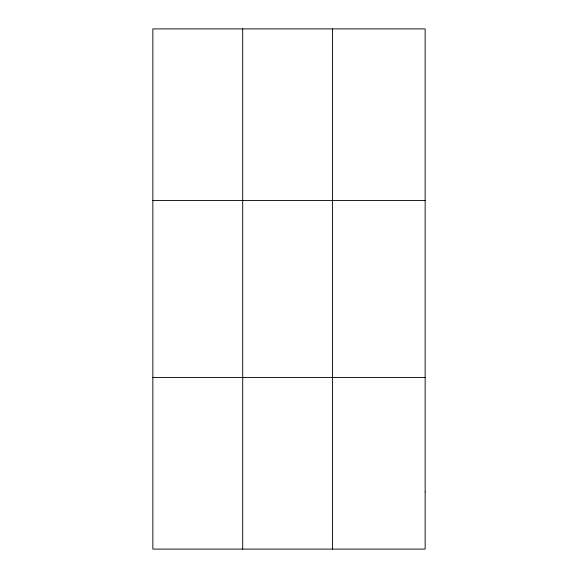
<?xml version="1.0" encoding="UTF-8"?>
<svg xmlns="http://www.w3.org/2000/svg" width="578" height="578" viewBox="0 0 578 578"><rect width="100%" height="100%" fill="white"/><g stroke="black" fill="none" stroke-linecap="round" stroke-linejoin="round"><path stroke-width="0.87" d="M152.852 200.566L425.148 200.566M152.852 377.434L425.148 377.434M332.567 28.9L332.567 549.1M242.709 28.9L242.709 549.1M425.148 491.878L425.148 549.1L152.852 549.1L152.852 28.9L425.148 28.9L425.148 491.878"/></g></svg>
